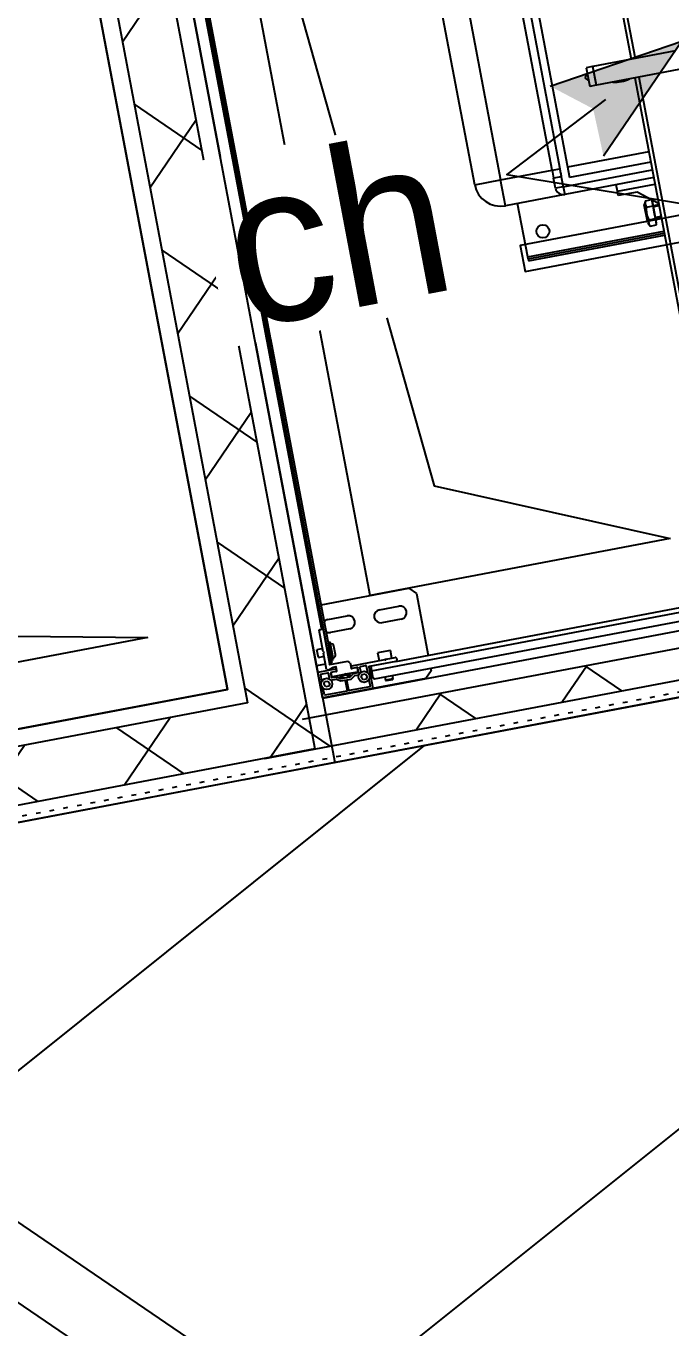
# Model space of a CAD drawing. Header units: centimetres. Extents: x 197412 to 267601, y -375791 to -305433.
# Drawn here: x 223278 to 223770, y -361850 to -360859 of the extents above; entities that cross this region are included whole.
import ezdxf

# ---------------------------------------------------------------- set-up
doc = ezdxf.new("R2010")
doc.units = ezdxf.units.CM
doc.linetypes.add('Style de ligne -5', pattern=[0.20828, 0.069425, -0.138855])
for name, color, linetype in [('3-BAT C-Niveau 0', 250, 'Continuous'), ('prlm-GT', 242, 'Continuous'), ('prlm-MOD', 64, 'Continuous'), ('prlm-VMC', 62, 'Continuous')]:
    doc.layers.add(name, color=color, linetype=linetype)
doc.layers.add('FAUX PLAFOND', color=9, linetype='Continuous', lineweight=25)
doc.layers.add('prlm-ELEC-CFO', color=1, linetype='Continuous', lineweight=25)
doc.styles.add('prlm-elec-cfo', font='comic.ttf', dxfattribs={"height": 12})

# ---------------------------------------------------------------- blocks, each defined once
blk = doc.blocks.new('xi.CH')
at = {"layer": 'prlm-ELEC-CFO', "lineweight": 5}
blk.add_hatch(color=0, dxfattribs=at).paths.add_polyline_path([(-3, 6), (-0.103, 3.699), (0, 0), (7.5, 7.5)])
at = {"layer": 'prlm-ELEC-CFO', "color": 0}
for points in [[(-3, 6), (7.5, 7.5), (0, 0)], [(0.955, 4.227), (-7.5, 0), (7.5, -5.5), (-7.5, -5.5), (-7.5, -7.5), (7.5, -7.5)]]:
    blk.add_lwpolyline(points, dxfattribs=at)
blk = doc.blocks.new('MTI900_Alu_390')
at = {"layer": 'prlm-MOD', "color": 1, "linetype": 'Continuous'}
for p, q in [((-4.475, 0), (-4.472, 0)), ((-4.475, -0.003), (-4.475, 0)), ((-4.472, 0), (-4.278, 0)), ((-4.278, 0), (-4.225, 0)), ((-4.225, 0), (4.225, 0)), ((-4.225, -0.07), (-4.225, 0)), ((-4.475, -0.387), (-4.475, -0.003)), ((-4.457, -0.191), (-4.457, -0.021)), ((-4.454, -0.018), (-4.4033, -0.018)), ((-4.395, -0.0385), (-4.375, -0.0269)), ((-4.395, -0.0615), (-4.395, -0.0385)), ((-4.375, -0.0731), (-4.395, -0.0615)), ((-4.375, -0.0269), (-4.355, -0.0385)), ((-4.355, -0.0615), (-4.375, -0.0731)), ((-4.355, -0.0385), (-4.355, -0.0615)), ((-4.353, -0.0864), (-4.353, -0.1286)), ((-4.3467, -0.018), (-4.296, -0.018)), ((-4.335, -0.098), (-4.335, -0.1341)), ((-4.298, -0.095), (-4.332, -0.095)), ((-4.296, -0.077), (-4.3306, -0.077)), ((-4.295, -0.137), (-4.295, -0.098)), ((-4.293, -0.021), (-4.293, -0.074)), ((-4.275, -0.003), (-4.275, -0.137)), ((-4.27, -0.073), (-4.27, -0.0895)), ((-4.2698, -0.0905), (-4.2602, -0.1195)), ((-4.267, -0.07), (-4.14, -0.07)), ((-4.165, -0.025), (-4.105, -0.025)), ((-4.165, -0.025), (-4.165, -0.07)), ((-4.135, -0.075), (-4.14, -0.07)), ((-4.13, -0.07), (-4.135, -0.075)), ((-4.13, -0.07), (-3.963, -0.07)), ((-4.105, -0.07), (-4.105, -0.025)), ((-3.96, -0.073), (-3.96, -0.097)), ((-3.96, -0.09), (3.96, -0.09)), ((-4.376, -0.194), (-4.454, -0.194)), ((-4.373, -0.1605), (-4.373, -0.191)), ((-4.3535, -0.1303), (-4.3725, -0.1588)), ((-4.3377, -0.16), (-4.355, -0.19)), ((-4.355, -0.1659), (-4.355, -0.2341)), ((-4.3355, -0.1358), (-4.3545, -0.1642)), ((-4.33, -0.1677), (-4.3421, -0.1677)), ((-4.3377, -0.24), (-4.3377, -0.16)), ((-4.33, -0.16), (-4.3377, -0.16)), ((-4.33, -0.195), (-4.33, -0.103)), ((-4.325, -0.2), (-4.33, -0.195)), ((-4.327, -0.1), (-4.298, -0.1)), ((-4.295, -0.137), (-4.295, -0.142)), ((-4.278, -0.14), (-4.292, -0.14)), ((-4.292, -0.145), (-4.263, -0.145)), ((-4.26, -0.142), (-4.26, -0.1205)), ((-4.235, -0.1), (-4.235, -0.24)), ((-3.963, -0.1), (-4.229, -0.1)), ((-4.225, -0.105), (-4.225, -0.1)), ((-4.225, -0.105), (-4.165, -0.105)), ((-4.225, -0.105), (-4.225, -0.12)), ((-4.225, -0.12), (-4.17, -0.12)), ((-4.203, -0.12), (-4.203, -0.125)), ((-4.203, -0.125), (-4.067, -0.125)), ((-4.203, -0.125), (-4.203, -0.135)), ((-4.203, -0.135), (-4.067, -0.135)), ((-4.165, -0.115), (-4.175, -0.125)), ((-4.1675, -0.158), (-4.1025, -0.158)), ((-4.165, -0.1), (-4.165, -0.115)), ((-4.105, -0.115), (-4.165, -0.115)), ((-4.105, -0.115), (-4.105, -0.1)), ((-4.105, -0.105), (4.105, -0.105)), ((-4.095, -0.125), (-4.105, -0.115)), ((-4.1, -0.12), (4.1, -0.12)), ((-4.067, -0.125), (-4.067, -0.12)), ((-4.067, -0.135), (-4.067, -0.125)), ((-3.995, -0.3), (-3.995, -0.15)), ((-3.895, -0.15), (-3.895, -0.3)), ((-3.775, -0.12), (-3.775, -0.8)), ((-4.457, -0.369), (-4.457, -0.209)), ((-4.454, -0.206), (-4.376, -0.206)), ((-4.373, -0.209), (-4.373, -0.2404)), ((-4.373, -0.2404), (-4.3535, -0.2697)), ((-4.355, -0.21), (-4.3377, -0.24)), ((-4.3545, -0.2358), (-4.335, -0.265)), ((-4.353, -0.2714), (-4.353, -0.3036)), ((-4.33, -0.2323), (-4.3421, -0.2323)), ((-4.3377, -0.24), (-4.33, -0.24)), ((-4.335, -0.265), (-4.335, -0.302)), ((-4.33, -0.205), (-4.325, -0.2)), ((-4.33, -0.297), (-4.33, -0.205)), ((-4.295, -0.258), (-4.295, -0.263)), ((-4.295, -0.302), (-4.295, -0.263)), ((-4.25, -0.255), (-4.292, -0.255)), ((-4.292, -0.26), (-4.278, -0.26)), ((-4.275, -0.263), (-4.275, -0.52)), ((-4.25, -0.255), (-4.235, -0.24)), ((-4.475, -0.8), (-4.475, -0.387)), ((-4.308, -0.39), (-4.472, -0.39)), ((-4.4033, -0.372), (-4.454, -0.372)), ((-4.395, -0.3285), (-4.375, -0.3169)), ((-4.395, -0.3515), (-4.395, -0.3285)), ((-4.375, -0.3631), (-4.395, -0.3515)), ((-4.375, -0.3169), (-4.355, -0.3285)), ((-4.355, -0.3515), (-4.375, -0.3631)), ((-4.355, -0.3285), (-4.355, -0.3515)), ((-4.296, -0.372), (-4.3467, -0.372)), ((-4.332, -0.305), (-4.298, -0.305)), ((-4.328, -0.323), (-4.296, -0.323)), ((-4.298, -0.3), (-4.327, -0.3)), ((-4.305, -0.6), (-4.305, -0.393)), ((-4.293, -0.326), (-4.293, -0.369)), ((-4.43, -0.495), (-4.435, -0.5)), ((-4.43, -0.555), (-4.43, -0.495)), ((-4.405, -0.495), (-4.43, -0.495)), ((-4.395, -0.405), (-4.405, -0.415)), ((-4.405, -0.415), (-4.405, -3.465)), ((-4.34, -0.405), (-4.395, -0.405)), ((-4.305, -0.405), (-4.34, -0.405)), ((-4.34, -0.405), (-4.34, -3.475)), ((-4.215, -0.475), (-4.275, -0.475)), ((-4.215, -0.575), (-4.215, -0.475)), ((-4.435, -0.5), (-4.435, -0.55)), ((-4.435, -0.55), (-4.43, -0.555)), ((-4.43, -0.555), (-4.405, -0.555)), ((-4.275, -0.52), (-4.2779, -0.5229)), ((-4.2779, -0.5271), (-4.275, -0.53)), ((-4.275, -0.53), (-4.275, -0.52)), ((-4.275, -0.53), (-4.275, -0.6)), ((-4.275, -0.575), (-4.215, -0.575)), ((-3.995, -0.7), (-3.995, -0.55)), ((-3.895, -0.55), (-3.895, -0.7)), ((-4.305, -0.6), (-4.305, -3.277)), ((-4.285, -0.61), (-4.295, -0.61)), ((-4.425, -0.85), (-4.475, -0.8)), ((-4.405, -0.85), (-4.425, -0.85)), ((-3.825, -0.85), (-4.305, -0.85)), ((-3.775, -0.8), (-3.825, -0.85)), ((-0.85, -1.865), (0.85, -1.865)), ((-0.85, -1.865), (-0.85, -2.065)), ((-1.05, -2.525), (-1.05, -2.065)), ((-1.05, -2.065), (-0.85, -2.065)), ((0.85, -2.065), (-0.85, -2.065)), ((-0.85, -2.065), (-0.85, -2.465)), ((-1.495, -2.16), (-1.495, -3.215)), ((-1.48, -2.16), (-1.495, -2.16)), ((-1.48, -2.16), (-1.48, -3.215)), ((-1.48, -2.16), (-1.465, -2.16)), ((-1.465, -2.16), (-1.05, -2.16)), ((-1.465, -2.16), (-1.465, -3.215)), ((-0.99, -2.465), (-0.9124, -2.465)), ((-0.99, -2.525), (-0.99, -2.465)), ((-0.85, -2.465), (-0.9124, -2.465)), ((-0.9124, -2.525), (-0.9124, -2.465)), ((-0.85, -2.465), (0.85, -2.465)), ((-0.85, -2.465), (-0.85, -2.5242)), ((-1.05, -3.215), (-1.05, -2.525)), ((-0.99, -2.525), (-1.05, -2.525)), ((-0.99, -2.525), (-0.99, -3.215)), ((-0.9124, -2.525), (-0.99, -2.525)), ((0.85, -2.5242), (-0.85, -2.5242)), ((0.93, -2.585), (-0.93, -2.585)), ((-0.93, -3.215), (-0.93, -2.585)), ((-0.85, -3.215), (-0.85, -2.585)), ((-0.2775, -2.915), (-0.2775, -2.865)), ((-0.1325, -2.865), (-0.2775, -2.865)), ((-0.1325, -2.915), (-0.1325, -2.865)), ((-1.1342, -2.925), (-1.1, -2.925)), ((-1.1342, -3.0705), (-1.1342, -2.925)), ((-1.1, -2.925), (-1.1, -3.215)), ((-1.1, -2.925), (-1.05, -2.925)), ((-0.1325, -2.915), (-0.2775, -2.915)), ((-0.2775, -2.9175), (-0.2775, -2.915)), ((-0.2775, -2.9175), (-0.1325, -2.9175)), ((-0.2775, -3.5575), (-0.2775, -2.9175)), ((-0.1325, -2.9175), (-0.1325, -2.915)), ((-0.1325, -3.5575), (-0.1325, -2.9175)), ((-1.2504, -3.215), (-1.1342, -3.0705)), ((-1.38, -3.106), (-1.4081, -3.1204)), ((-1.4081, -3.1204), (-1.4081, -3.17)), ((-1.4081, -3.17), (-1.3836, -3.17)), ((-1.395, -3.17), (-1.395, -3.172)), ((-1.395, -3.172), (-1.225, -3.172)), ((-1.3836, -3.17), (-1.3591, -3.17)), ((-1.38, -3.106), (-1.24, -3.106)), ((-1.36, -3.172), (-1.36, -3.215)), ((-1.3591, -3.1204), (-1.3591, -3.17)), ((-1.3591, -3.17), (-1.31, -3.17)), ((-1.3508, -3.215), (-1.3508, -3.172)), ((-1.31, -3.17), (-1.2609, -3.17)), ((-1.2692, -3.215), (-1.2692, -3.172)), ((-1.2609, -3.1204), (-1.2609, -3.17)), ((-1.2609, -3.17), (-1.2364, -3.17)), ((-1.26, -3.215), (-1.26, -3.172)), ((-1.2119, -3.1204), (-1.24, -3.106)), ((-1.2364, -3.17), (-1.2142, -3.17)), ((-1.225, -3.172), (-1.225, -3.17)), ((-1.2119, -3.1204), (-1.2119, -3.1671)), ((-0.2775, -3.215), (-4.0287, -3.215)), ((-0.2775, -3.245), (-4.0274, -3.245)), ((4.0287, -3.215), (-0.1325, -3.215)), ((4.0274, -3.245), (-0.1325, -3.245))]:
    blk.add_line(p, q, dxfattribs=at)
for centre, radius in [((-4.375, -0.05), 0.0425), ((-4.375, -0.34), 0.0425), ((-1.295, -2.31), 0.05)]:
    blk.add_circle(centre, radius, dxfattribs=at)
for centre, radius, start, end in [((-4.472, -0.003), 0.003, 90, 180), ((-4.278, -0.003), 0.003, 0, 90), ((-4.454, -0.021), 0.003, 90, 180), ((-4.4033, -0.021), 0.003, 84.51824, 90), ((-4.3467, -0.021), 0.003, 90, 95.48174), ((-4.3306, -0.067), 0.01, 213.6525, 270), ((-4.332, -0.098), 0.003, 90, 180), ((-4.298, -0.098), 0.003, 0, 90), ((-4.296, -0.021), 0.003, 0, 90), ((-4.296, -0.074), 0.003, 270, 0), ((-4.267, -0.073), 0.003, 90, 180), ((-4.267, -0.0895), 0.003, 180, 198.43495), ((-4.232, -0.1), 0.003, 0, 180), ((-3.963, -0.073), 0.003, 0, 90), ((-3.963, -0.097), 0.003, 270, 0), ((-4.454, -0.191), 0.003, 180, 270), ((-4.376, -0.191), 0.003, 270, 0), ((-4.37, -0.1605), 0.003, 146.30993, 180), ((-4.352, -0.1659), 0.003, 146.30993, 180), ((-4.356, -0.1286), 0.003, 326.30993, 0), ((-4.338, -0.1341), 0.003, 326.30993, 0), ((-4.327, -0.103), 0.003, 90, 180), ((-4.298, -0.103), 0.003, 0, 90), ((-4.292, -0.137), 0.003, 180, 270), ((-4.292, -0.142), 0.003, 180, 270), ((-4.278, -0.137), 0.003, 270, 0), ((-4.263, -0.142), 0.003, 270, 0), ((-4.263, -0.1205), 0.003, 0, 18.43495), ((-4.1675, -0.138), 0.02, 171.37307, 270), ((-4.1675, -0.133), 0.02, 185.73917, 187.18076), ((-4.1025, -0.138), 0.02, 270, 8.62693), ((-4.1025, -0.133), 0.02, 352.81924, 354.26083), ((-3.945, -0.15), 0.05, 143.1301, 180), ((-3.945, -0.15), 0.05, 0, 36.8699), ((-4.454, -0.209), 0.003, 90, 180), ((-4.376, -0.209), 0.003, 0, 90), ((-4.352, -0.2341), 0.003, 180, 213.69007), ((-4.356, -0.2714), 0.003, 0, 33.69007), ((-4.327, -0.297), 0.003, 180, 270), ((-4.298, -0.297), 0.003, 270, 0), ((-4.292, -0.258), 0.003, 90, 180), ((-4.292, -0.263), 0.003, 90, 180), ((-4.278, -0.263), 0.003, 0, 90), ((-4.472, -0.387), 0.003, 180, 270), ((-4.454, -0.369), 0.003, 180, 270), ((-4.4033, -0.369), 0.003, 270, 275.48179), ((-4.3467, -0.369), 0.003, 264.51823, 270), ((-4.332, -0.302), 0.003, 180, 270), ((-4.328, -0.333), 0.01, 90, 133.85099), ((-4.308, -0.393), 0.003, 0, 90), ((-4.298, -0.302), 0.003, 270, 0), ((-4.296, -0.326), 0.003, 0, 90), ((-4.296, -0.369), 0.003, 270, 0), ((-3.945, -0.3), 0.05, 180, 0), ((-4.2758, -0.525), 0.003, 135, 225), ((-3.945, -0.55), 0.05, 0, 180), ((-4.295, -0.6), 0.01, 180, 270), ((-4.285, -0.6), 0.01, 270, 0), ((-3.945, -0.7), 0.05, 180, 0), ((-0.85, -2.065), 0.2, 90, 180), ((-0.99, -2.525), 0.06, 90, 180), ((-0.205, -2.865), 0.02, 0, 180), ((0, -3.11), 0.285, 166.82645, 193.17355), ((-1.3836, -3.1624), 0.0487, 59.74223, 120.25777), ((-1.2364, -3.1624), 0.0487, 59.74223, 120.25777)]:
    blk.add_arc(centre, radius, start, end, dxfattribs=at)
for points, knots in [([(-0.85, -2.5242), (-0.8604, -2.5242), (-0.8708, -2.5243), (-0.8916, -2.5247), (-0.902, -2.525), (-0.9124, -2.525)], [0, 0, 0, 0, 0.5, 0.5, 1, 1, 1, 1]), ([(-1.3591, -3.1204), (-1.3511, -3.1183), (-1.343, -3.1166), (-1.3306, -3.1149), (-1.3265, -3.1144), (-1.3182, -3.1138), (-1.3141, -3.1137), (-1.3017, -3.1137), (-1.2935, -3.1143), (-1.2772, -3.1166), (-1.269, -3.1183), (-1.2609, -3.1204)], [0, 0, 0, 0, 0.25, 0.25, 0.375, 0.375, 0.5, 0.5, 0.75, 0.75, 1, 1, 1, 1])]:
    blk.add_open_spline(points, degree=3, knots=knots, dxfattribs=at)

msp = doc.modelspace()

# ---------------------------------------------------------------- hatches: boundary and pattern name
at = {"linetype": 'Continuous'}
h = msp.add_hatch(dxfattribs=at)
h.set_pattern_fill('02_ISOLANT', color=256, scale=10, angle=-79.27641, style=0, pattern_type=2)
h.set_pattern_definition([(325.723595, (82441.66, 127994.64), (45.054865, 66.106423), []), (55.723595, (82441.66, 127994.64), (66.106423, -45.054865), [])])
h.paths.add_polyline_path([(223317.06, -360452.12), (223282.02, -360503.54), (223446.87, -361374.01), (223498.29, -361409.05)])
h = msp.add_hatch(dxfattribs=at)
h.set_pattern_fill('02_ISOLANT', color=256, scale=10, angle=10.72359, style=0, pattern_type=2)
h.set_pattern_definition([(55.723595, (82441.66, 127994.64), (-66.106423, 45.054865), []), (145.723595, (82441.66, 127994.64), (45.054865, 66.106423), [])])
h.paths.add_polyline_path([(223488.71, -361386.44), (223460.16, -361416.27), (224277.82, -361261.43), (224273.35, -361237.85)])
h = msp.add_hatch(dxfattribs=at)
h.set_pattern_fill('02_ISOLANT', color=256, scale=10, angle=-169.27641, style=0, pattern_type=2)
h.set_pattern_definition([(235.723595, (82441.66, 127994.64), (66.106423, -45.054865), []), (325.723595, (82441.66, 127994.64), (-45.054865, -66.106423), [])])
h.paths.add_polyline_path([(223498.29, -361409.05), (223446.87, -361374.01), (222879.66, -361481.43), (222856.97, -361530.51)])
at = {"layer": 'FAUX PLAFOND'}
h = msp.add_hatch(dxfattribs=at)
h.set_pattern_fill('BA 13', color=256, scale=10, style=0, pattern_type=2)
h.set_pattern_definition([(218.65981, (82448.03, 127995.84), (-199.24783, 287.75041), [])])
h.paths.add_polyline_path([(224286.6, -361273), (222905.76, -361534.5), (223146.87, -362807.59), (223784.68, -362686.8), (223909.42, -363345.54), (225531.44, -363038.36), (225406, -362376), (226509.66, -362170.08), (226269.44, -360901.59), (225180.89, -361104.6), (225145.27, -360916.54), (225145.27, -360916.54), (225006.64, -360184.49), (225006.66, -360184.48), (224994.62, -360120.89), (224613, -358105.92), (222338.05, -358536.75), (222719.7, -360552.02), (223716.97, -360363.15), (223893.73, -361296.51), (224277.3, -361223.87)])

# ---------------------------------------------------------------- linework, layer by layer
at = {"linetype": 'Continuous'}
for p, q in [((223327.42, -360436.93), (223513.48, -361419.41)), ((223317.06, -360452.12), (223498.29, -361409.05)), ((223317.06, -360452.12), (223498.29, -361409.05)), ((223282.02, -360503.54), (223446.87, -361374.01)), ((223282.02, -360503.54), (223446.87, -361374.01)), ((223504.17, -361370.28), (224270.93, -361225.07)), ((223488.71, -361386.44), (224273.35, -361237.85)), ((223488.71, -361386.44), (224273.35, -361237.85)), ((223460.16, -361416.27), (224277.82, -361261.43)), ((223460.16, -361416.27), (224277.82, -361261.43)), ((223446.87, -361374.01), (222879.66, -361481.43)), ((223446.87, -361374.01), (222879.66, -361481.43)), ((223498.29, -361409.05), (222856.97, -361530.51)), ((223498.29, -361409.05), (222856.97, -361530.51)), ((223513.48, -361419.41), (222850.27, -361545.01))]:
    msp.add_line(p, q, dxfattribs=at)
at = {"linetype": 'Continuous', "lineweight": 25}
for p, q in [((223327.42, -360436.93), (223513.48, -361419.41)), ((223281.99, -360573.25), (223431.67, -361363.66)), ((223504.17, -361370.28), (224270.93, -361225.07)), ((223444.7, -361432.43), (224280.24, -361274.2)), ((223431.67, -361363.66), (222886.37, -361466.93)), ((223513.48, -361419.41), (222850.27, -361545.01))]:
    msp.add_line(p, q, dxfattribs=at)
at = {"linetype": 'Continuous', "flags": 128}
for points in [[(223768.94, -361248.9), (223540.28, -361292.2), (223392.36, -360511.12), (223589.05, -361208.67)], [(223370.99, -361324.26), (222950.75, -361403.84), (222802.83, -360622.76), (222999.53, -361320.31)], [(222941.25, -361605.32), (222932.8, -361617.71), (222947.51, -361627.74), (222927.8, -361656.66), (223688.58, -362175.17), (223708.29, -362146.25), (223723, -362156.28), (223731.45, -362143.88)]]:
    msp.add_lwpolyline(points, close=True, dxfattribs=at)
at = {"linetype": 'Style de ligne -5', "ltscale": 50.8, "flags": 128}
msp.add_lwpolyline([(225060.46, -361123.42), (225282.8, -362302.65), (223120.89, -362710.27), (222898.55, -361531.05)], close=True, dxfattribs=at)
at = {"layer": '3-BAT C-Niveau 0', "ltscale": 50.8, "flags": 128}
msp.add_lwpolyline([(224280.24, -361274.2), (222899.39, -361535.7), (223140.5, -362808.8), (223778.32, -362688.01), (223903.05, -363346.74), (225525.07, -363039.57), (225399.64, -362377.21), (226503.3, -362171.28), (226263.07, -360902.8), (225174.52, -361105.81), (225138.9, -360917.74), (225138.91, -360917.74), (225000.27, -360185.69), (225000.3, -360185.69), (224988.26, -360122.1), (224606.63, -358107.13), (222331.68, -358537.95), (222713.33, -360553.22), (223710.61, -360364.36), (223887.36, -361297.71), (224270.93, -361225.07)], close=True, dxfattribs=at)
at = {"layer": 'prlm-VMC'}
msp.add_lwpolyline([(224190.27, -363343.24), (223984.13, -362254.74), (223188.69, -361712.6), (223099.04, -361239.18)], dxfattribs=at)

# ---------------------------------------------------------------- block references
at = {"layer": 'prlm-ELEC-CFO', "xscale": 10, "yscale": 10, "zscale": 10, "rotation": 10.72360141139323}
msp.add_blockref('xi.CH', (223718.13, -360957.72), dxfattribs=at)

# ---------------------------------------------------------------- next in the draw order: texts
at = {"layer": 'prlm-ELEC-CFO', "insert": (223514.78, -361015.57), "char_height": 120, "attachment_point": 5, "rotation": 10.7236, "line_spacing_factor": 0.8, "style": 'prlm-elec-cfo', "bg_fill": 3, "box_fill_scale": 1.1, "bg_fill_color": 256, "bg_fill_transparency": 0}
msp.add_mtext('ch', dxfattribs=at)

# ---------------------------------------------------------------- next in the draw order: linework, layer by layer
at = {"layer": 'prlm-GT'}
msp.add_lwpolyline([(223271.66, -360518.73), (222726.36, -360622), (222886.37, -361466.92), (223431.67, -361363.66)], close=True, dxfattribs=at)

# ---------------------------------------------------------------- next in the draw order: block references
at = {"layer": 'prlm-MOD', "xscale": 99.99999999999969, "yscale": 99.99999999999969, "zscale": 99.99999999999969, "rotation": 100.7234860716229}
msp.add_blockref('MTI900_Alu_390', (223420.91, -360930.6), dxfattribs=at)

doc.saveas('drawing.dxf')
